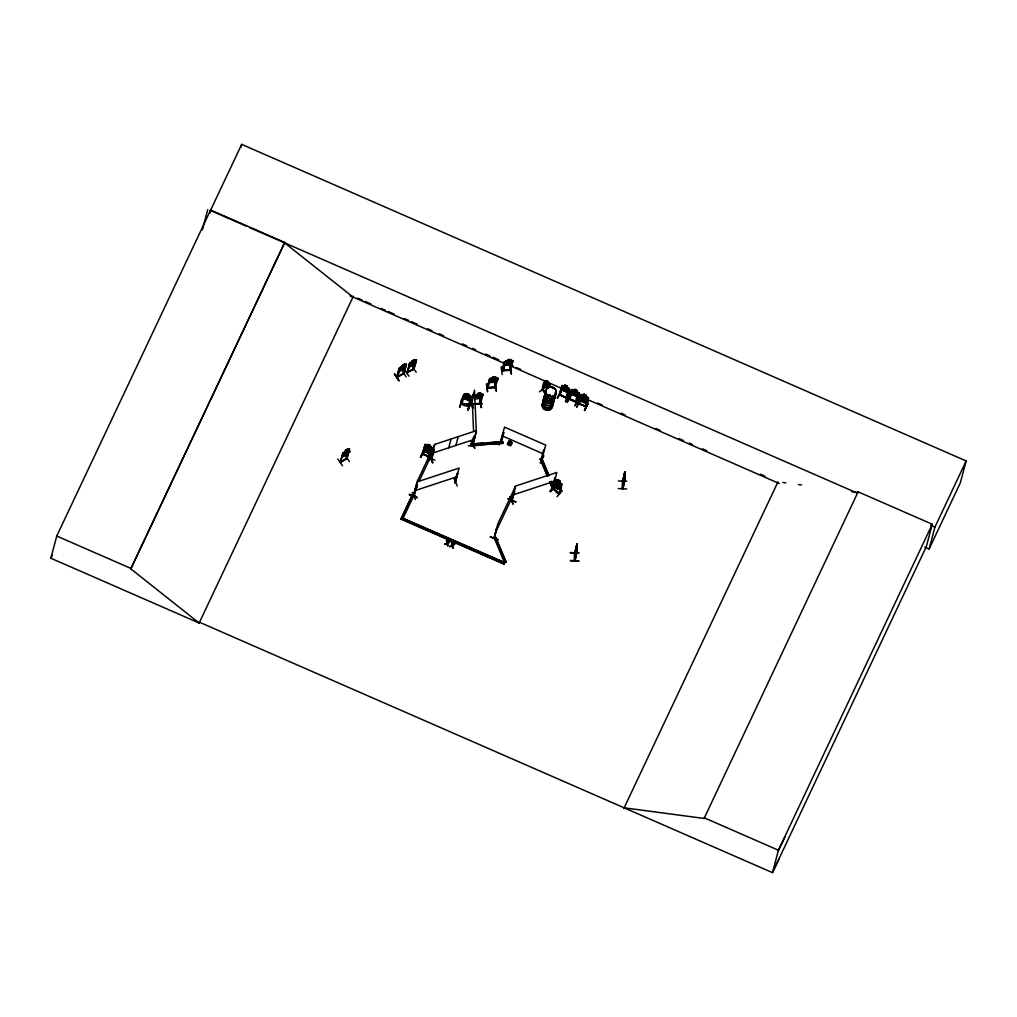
<?xml version="1.0" encoding="UTF-8"?>
<svg xmlns="http://www.w3.org/2000/svg" width="1017" height="1017" viewBox="0 0 1017 1017"><rect width="100%" height="100%" fill="white"/><g stroke="black" fill="none" stroke-linecap="round" stroke-linejoin="round"><path stroke-width="1.5" d="M577.097 545.786L576.347 552.193L576.893 544.998M548.583 395.193L548.938 394.52L549.078 395.499M548.646 394.977L549.066 395.816L550.095 395.41M548.926 394.939L550.146 394.888L549.879 395.766M552.498 388.545L552.74 388.036M552.93 387.909L552.981 388.443M618.361 480.965L626.815 481.219M622.735 488.618L622.506 480.85M622.658 488.796L622.709 481.27L624.832 471.863L625.01 475.549M622.798 480.876C620.573 506.555 628.875 460.04 622.251 488.885M623.688 482.605L623.764 476.617L623.701 482.503M624.26 476.515L624.235 478.893L624.769 476.884M624.641 476.655L624.565 477.456C622.785 491.681 626.536 458.781 624.947 480.088M625.023 472.295L624.006 479.757M624.934 474.125L624.26 476.833M578.838 560.888L570.473 560.431M618.311 488.567L626.714 488.999M576.995 548.29L576.359 551.939L576.359 547.006M625.112 475.193L624.947 478.219M347.089 458.184L340.339 462.315L340.708 461.616M346.454 458.591L346.937 457.917M346.962 458.54L340.415 462.252M470.757 404.232C476.159 378.871 470.579 411.745 470.54 403.838M470.833 404.855L470.833 403.838M470.833 404.995L470.896 403.876M472.155 445.09L472.613 445.764L476.325 431.589L474.507 390.121L470.426 404.931M431.361 458.375L430.598 459.252L434.831 444.353L476.426 430.661L472.6 445.624M468.24 445.802L476.668 445.611M624.031 477.38L624.273 475.244M414.758 495.546L413.805 496.156L417.542 481.753L459.125 468.062L454.777 482.668L455.527 481.829M432.047 458.197L430.928 458.553M455.552 482.452L457.701 473.401L454.688 482.694L457.002 473.63M472.028 445.332L475.117 436.255L474.303 436.229C471.024 439.535 473.808 446.501 471.99 444.645M553.299 486.8L552.32 486.838L555.435 477.787L552.625 487.118M402.007 366.412L400.202 369.425L403.317 368.472L405.249 364.963L404.181 365.23L404.512 363.997L399.452 367.989L396.872 377.523L396.884 376.824M397.596 376.9C394.812 378.248 406.825 372.642 403.063 373.798M403.851 373.722L406.368 364.251M403.94 373.404L396.668 377.256L399.084 368.434L399.884 368.319L397.52 377.218M414.021 368.929L406.775 372.718L413.932 369.26L413.093 369.298L415.356 360.425L414.275 360.692L414.605 359.459L412.33 360.793M406.927 372.362L413.957 368.548M407.639 372.603L409.826 363.552L407.092 372.908M413.245 368.942L413.894 368.586M574.478 552.778C573.334 576.893 578.635 542.061 576.995 545.913M574.936 553.337L577.109 544.248L574.808 553.655M574.847 560.647L577.109 551.15M545.671 393.134C539.747 391.507 543.37 381.311 545.722 380.638L547.019 382.023L547.248 380.841L549.104 382.799L548.964 387.261L546.091 385.316L545.392 383.473L545.926 381.451L546.968 381.922M544.743 384.261L542.976 390.286L542.709 389.193M576.219 546.523L575.851 554.278M623.777 476.642L624.832 471.863M470.502 403.991L470.947 404.613M553.045 488.516C562.757 500.402 558.422 488.808 561.219 484.6M553.769 489.024L553.286 488.262L559.058 492.902M558.88 493.423C560.189 494.478 560.583 489.33 561.981 484.423M509.631 444.899L510.483 441.353L508.475 442.713L508.386 444.086L509.631 444.899L511.208 443.654L510.483 441.353L511.055 442.954M413.22 495.915L414.644 495.292L414.084 495.864M413.665 495.775L414.008 495.037M434.119 449.45C434.284 451.345 430.7 459.595 431.844 458.591L434.119 449.45L432.975 450.404L430.598 459.252L431.755 457.866M431.297 458.438L430.661 459.023M511.793 501.317L515.454 486.482L497.822 523.857L494.033 538.044L494.72 537.218M511.335 501.241L511.818 500.211L511.373 501.317M511.424 500.923L512.072 500.428M511.971 500.809L514.551 491.249M574.796 560.621L574.936 552.79M199.268 623.078L50.85 558.219L56.749 536.035L210.595 210.049L284.76 242.453L130.799 568.846L199.167 623.027L199.535 622.264L772.462 872.637L779.264 858.501M202.345 229.918L207.748 209.591M209.718 213.367L210.595 210.049M240.902 147.3L241.677 144.363L966.15 460.955L960.302 482.91L929.118 549.002L924.745 547.095M130.799 568.846L284.76 242.453M337.758 459.036L342.551 465.773M343.072 453.175L340.047 462.379L346.848 458.235L349.187 449.45L346.581 458.514M340.377 462.557L342.907 453.073M340.822 461.642L340.975 462.214M345.551 450.251L343.555 454.472L347.916 451.815M345.933 450.277L347.28 449.45M347.369 450.048L347.789 448.955L345.538 450.34M347.738 448.891L347.42 450.124L348.45 449.794L346.492 458.832M349.416 461.578L344.687 454.955M394.558 373.811L398.982 380.752L394.469 373.976M397.494 377.18L399.338 369.552M402.223 365.332L401.893 366.349M404.512 363.997L404.181 365.23L405.77 364.34L400.342 367.277M402.986 373.836L403.863 373.086M403.317 374.027L404.613 367.938M403.215 374.027L406.037 364.671L405.554 365.243M403.66 373.392L406.037 364.671M400.367 367.302L399.16 371.65L404.639 368.688L406.444 364.2L405.681 364.315M406.088 376.9L401.982 369.934M407.003 372.921L409.622 363.425M407.448 372.324L409.826 363.552M411.72 365.612L416.195 372.362M413.245 369.527L416.144 360.132L415.648 360.704M413.805 368.904L416.144 360.132M413.932 369.26L416.601 359.738L414.364 360.615M506.148 561.956L504.559 562.732L494.224 537.993L495.737 537.497L506.148 561.956L504.635 562.465L503.911 564.092L400.965 519.102L412.711 494.122L414.211 494.77L403.19 518.123M401.613 517.742L504.635 562.465L503.911 564.092M409.368 494.72L417.262 497.707L409.342 494.77M420.364 457.218L423.669 450.213L420.784 457.218M412.165 492.368L415.33 499.538M423.199 454.408C427.852 428.856 423.186 460.472 422.589 453.442M427.623 445.37L424.979 444.645L422.347 454.027L429.988 457.37M412.711 494.122L400.965 519.102M413.258 495.991L417.059 481.791L434.691 444.429M415.902 487.245L415.928 486.495L413.83 495.775M416.817 486.863L413.932 496.143L414.567 495.317M427 447.594L427.293 446.514L429.835 447.594M429.53 449.412L430.318 449.768L428.983 447.76L430.916 447.213L428.513 447.289L426.682 445.37L427.941 447.289L425.958 447.76L427.254 449.641L425.233 450.175L427.737 450.111L429.657 452.095L428.31 450.099C432.975 448.955 425.576 450.277 426.072 447.938M427.229 456.875L434.971 460.192M427.076 447.671L425.703 447.493L425.17 449.501L426.212 450.912L430.089 451.599L431.195 447.467L430.026 446.552L430.344 445.395M430.153 446.476L430.445 445.395L427.903 444.289L427.661 445.522L426.301 445.319L425.754 447.34L426.797 448.764L430.661 449.476L429.543 448.675M417.313 497.542L409.571 494.211M431.628 448.281C433.865 446.908 426.759 456.061 429.886 457.37M432.212 453.963L428.564 460.625M430.572 452.425L429.339 457.167L429.594 456.493M430.877 454.192L430.153 457.078M431.183 453.124L432.581 447.963L430.064 446.476M430.979 459.239L433.267 449.768L434.234 449.705M432.594 462.265C422.297 438.213 438.276 476.998 430.572 457.23M448.726 447.798L451.065 439.013M459.849 407.016L462.049 399.567L459.887 406.825M469.015 406.228C457.726 405.707 460.332 400.533 464.731 394.037M461.209 403.177L462.099 403.558M463.066 397.088L463.854 394.126M462.01 403.813L464.349 394.749L463.549 394.749L464.349 394.749M466.485 394.621L466.778 393.541L469.384 394.456L468.977 395.626L470.185 396.439L469.651 398.461L465.672 398.003L464.604 396.681L465.138 394.66L466.536 394.761L466.854 393.604M473.452 403.965L466.409 404.067L472.015 404.054M466.46 403.978L471.99 403.736M455.883 445.433L458.209 436.662M461.476 402.948L469.269 405.643L468.227 405.999L470.731 396.948L471.443 397.189L470.731 396.948M468.265 409.902L470.871 402.618L467.884 409.584M468.99 406.241L461.209 403.253M468.926 406.241L471.608 396.833L470.744 396.16M467.947 409.787L470.896 402.643M473.172 404.359L472.46 403.736L472.257 404.423L473.045 403.698M472.32 403.787L473.096 404.359M474.265 399.973L475.397 395.308M454.027 478.562L457.205 485.884M471.735 400.406L472.765 407.982M477.748 394.482L478.028 393.325L480.761 393.134L480.38 394.342L481.651 394.596L481.117 396.617L476.96 397.749L475.829 396.986L478.104 393.35M454.815 482.401L455.413 481.842M480.482 394.291L480.761 393.134M480.075 399.834L481.537 407.55L480.164 399.643M480.647 403.253C472.943 404.346 492.241 403.253 474.443 404.003M482.083 395.117C483.711 392.448 478.498 405.999 479.884 403.266M480.431 403.94L483.011 394.418L482.198 394.126M483.113 394.482L481.066 398.499M471.265 441.035L474.825 448.395L471.329 441.162M470.642 444.06L502.97 441.543L503.084 443.323L470.846 445.573L470.642 444.06L482.935 443.209M486.635 383.918L487.575 391.85L486.469 384.083M470.846 445.573L470.718 443.781M447.06 543.434L444.721 544.4L447.06 543.434L447.925 545.811L447.315 545.532M447.416 542.875L446.552 540.535L447.416 542.875L449.133 541.667C450.798 542.786 444.493 544.248 449.717 541.921M489.482 379.049L490.27 379.265L489.482 379.049L487.105 388.113L487.944 387.82M474.57 436.229L472.231 445.624M489.075 381.629L489.838 378.756C489.635 383.142 485.821 387.477 487.918 388.074M487.944 388.049L487.995 387.464M487.868 388.138L490.245 378.998M472.943 444.683L472.104 445.281L472.752 444.454M495.317 377.892L495.61 376.811L492.876 377.002L490.677 380.663L491.808 381.439L495.965 380.307L496.499 378.286L495.228 378.019L495.508 376.849M452.069 545.633L449.73 546.599L452.069 545.633L452.946 547.998L452.59 545.379L454.739 544.108L452.463 544.883L454.141 543.853M451.561 542.722L451.891 545.303L449.73 546.599M494.923 383.511L496.385 391.24L494.974 383.333M494.58 386.956C495.203 389.053 495.851 385.214 494.694 387.617M452.946 547.998L452.59 545.379M494.516 387.591C493.97 386.091 498.47 376.875 496.932 378.807M452.323 547.731L452.985 547.82M497.86 378.108L495.279 387.617L487.219 388.125M497.11 381.07C502.423 374.663 487.118 379.824 490.715 378.21M502.182 374.574L501.19 366.819M452.552 545.557L454.739 544.108M509.504 370.035L510.547 369.921L502.169 370.544L510.509 369.654M502.957 370.76L505.296 361.976L504.508 361.76C499.398 373.811 504.025 373.163 504.877 363.171M507.89 359.713L505.703 363.387L506.835 364.15L510.992 363.018L511.526 360.997L510.254 360.73L510.623 359.522L507.89 359.713L510.636 359.611M509.949 366.234L511.398 373.951L510.064 366.196M511.144 364.175C505.487 382.545 515.428 355.391 511.958 361.518M512.67 361.2L510.305 369.946M499.055 444.645L502.156 437.73M500.809 441.225L501.432 441.798L500.847 440.844M501.432 441.798L503.809 432.746L502.995 432.683L503.809 432.746M503.084 443.323L470.909 445.293M508.831 441.187L507.305 444.442L510.776 445.827L512.199 442.802L508.831 441.187L512.123 442.662M494.351 538.158L496.703 528.548L494.148 538.273L495.737 537.497M508.004 498.927L515.924 501.851M497.999 539.836L490.118 536.823L498.076 539.595M509.898 496.766L513.102 503.911M539.404 391.863L545.582 387.032M512.352 497.135L511.538 500.555L512.212 500.033M511.437 501.089L514.043 491.821L514.017 492.571M514.666 491.503L511.589 500.644M542.887 390.248L545.023 380.79L542.773 389.6L545.938 392.74M550.566 386.218L548.748 383.854L549.104 382.799M547.413 476.287L540.243 458.985L541.756 458.489L549.002 475.511M543.587 450.137L544.286 450.442L543.587 450.137L541.184 459.264L541.794 459.481L545.709 445.103L504.521 427.102L500.58 441.48M543.714 455.883L540.434 462.735M548.926 475.791L541.756 458.489M560.952 391.176L557.278 398.054L561.015 391.037M561.829 385.875L559.426 395.003L561.943 385.481L564.651 386.269L564.943 385.189L567.397 386.231L566.977 387.388L568.147 388.291L567.613 390.312L566.113 390.63L562.719 388.176L563.253 386.155L564.613 386.346L564.867 385.125M560.367 394.672L559.96 395.244L559.541 394.265M562.528 386.18L560.049 395.219M565.274 385.634L566.8 386.295M568.312 390.337C561.676 410.042 571.287 386.663 568.579 389.117M568.821 394.456L565.541 401.639M561.943 385.481L569.545 388.799L567.143 397.99M570.562 395.41L567.155 402.338M569.05 398.473C569.291 401.855 569.431 388.036 572.418 389.664L574.122 390.375M570.766 392.651L571.567 389.702M569.634 399.439C570.791 398.486 571.414 388.265 571.961 390.592M572.075 390.35L569.584 399.389M574.821 389.803L576.334 390.464M576.525 391.558C578.19 389.981 573.423 388.036 574.16 390.515L572.8 390.325L572.253 392.346L573.296 393.757L577.16 394.482L577.694 392.46L576.525 391.558L579.054 393.045L576.372 402.414L579.08 392.969M576.652 391.481L576.944 390.401M550.451 491.631L555.676 485.554L557.672 486.037L559.223 488.389L558.155 486.126L560.075 485.884L558.956 483.52C563.138 484.995 553.909 477.659 558.066 482.821L556.312 483.011L557.761 485.529L560.036 485.91L558.46 483.418L556.185 483.037L557.265 485.427C551.684 485.325 544.934 499.245 555.574 485.618M551.417 481.194C556.63 488.796 551.29 490.245 549.892 481.689M552.434 487.092L554.735 478.028M576.766 401.842C572.889 403.291 580.313 391.952 578.126 393.287M559.477 493.842L552.956 488.846L555.587 479.439L553.083 488.935M578.33 398.6L575.025 405.605M553.502 489.317C554.799 488.694 555.676 478.003 555.968 480.532M578.342 398.753L574.974 405.783M576.753 406.978L580.071 399.961M554.824 490.334L551.748 482.821L555.257 490.194M556.007 487.651L555.905 483.291L557.214 483.266L560.087 486.52L559.541 488.541L558.371 488.058L558.091 489.304L555.93 487.626L556.21 486.546M579.143 404.194L578.482 403.927L580.999 394.405L588.563 397.8L586.084 407.156L585.233 406.825L586.161 406.457L578.457 403.507M579.652 399.668L581.076 394.456M558.447 480.266L559.744 481.27M579.309 403.838L578.648 403.253L578.482 403.927M581.47 395.346C580.872 393.045 580.618 402.986 579.22 404.156L579.27 403.495M583.631 395.13L583.923 394.049L586.453 395.155L586.034 396.312L587.203 397.215L586.11 401.359L584.597 401.677L581.19 399.261L582.309 395.079L583.669 395.27L584 394.113M557.024 496.728L562.299 490.677M583.745 399.465L581.966 397.52L583.275 399.401L581.266 399.986L583.758 399.872L585.665 401.855L584.33 399.859L586.275 399.35L583.898 399.401M587.648 398.041C589.415 396.655 584.508 405.516 585.322 406.851M588.22 403.698L584.533 410.36M587.229 402.808L585.983 403.52L587.229 402.808C591.996 398.016 578.203 396.961 581.279 396.617M587.89 403.393L584.559 410.372M570.435 552.676L578.864 552.93L570.461 552.549M576.893 546.269L576.359 550.667L576.893 548.646M577.224 546.968L576.893 543.625L574.541 553.579M578.864 552.892L570.423 552.778M622.404 481.55L624.921 471.863M622.696 482.058L625.188 472.943M624.959 479.388L622.646 488.198M704.095 818.456L704.273 817.808L778.425 850.225L772.462 872.637L926.309 546.65L932.271 524.238L858.119 491.834L704.095 818.456L624.146 807.816M858.119 491.834L857.941 492.47L851.674 491.643M929.118 549.002L934.954 527.048L966.15 460.955M512.123 500.428L511.754 501.292M454.663 482.414L455.336 482.109M471.888 445.039L472.867 444.709M511.437 500.3L512.187 499.665M512.403 500.008L511.513 500.275L512.301 499.716M508.233 443.387L510.165 441.238L508.475 442.713M459.786 406.953L462.532 399.554M468.506 405.389L468.316 406.012M467.833 409.762L470.528 402.312M471.608 396.833L464.705 393.986M470.757 396.21L469.002 395.537M469.625 400.584L463.523 398.346L463.002 396.986L463.561 398.41L469.625 400.584L470.833 399.745M542.493 389.358L545.887 392.969M508.907 444.645L510.038 441.416M472.524 404.169L473.223 403.774M487.067 387.833L495.482 387.261M509.708 370.328L509.746 369.629M424.356 446.908L431.983 450.15M425.271 446.857L427.038 447.747M431.157 449.463L429.416 448.751M430.026 453.824L424.051 451.281L430.026 453.824L431.221 453.048M579.563 399.63L580.135 401.029M580.097 400.965L586.072 403.507M582.983 397.431L581.724 397.24M585.817 397.431L583.262 396.35L583.059 397.507L585.411 398.689M587.178 399.211L587.966 399.973M413.245 495.8L413.677 494.961M499.004 444.823L502.309 437.615M501.559 441.2L501.241 441.81L500.949 440.908M496.703 528.548L496.41 529.183L496.97 528.662M494.071 537.968L494.326 537.345M494.415 538.031L494.745 537.052M541.972 458.832L541.146 458.858L542.112 458.934M540.345 462.888L543.663 455.692M241.677 144.363L210.481 210.468L246.839 226.346M50.85 558.219L52.21 555.346M199.167 623.027L353.369 296.278M424.979 444.645L425.894 444.607M424.178 447.62L424.674 449.031L430.661 451.561L431.805 450.862L430.661 451.561M420.695 457.345L423.428 451.612M420.746 457.408L424.051 450.404M432.581 447.963L425.881 444.747M428.475 460.79L431.844 453.607L428.551 460.79M414.72 490.575L417.326 485.045M419.284 480.888L432.352 453.213M561.13 388.456L561.702 389.854L567.613 392.397L561.664 389.791M557.71 398.244L561.066 391.049M495.482 532.628L513.127 495.266M567.397 386.231L564.905 385.265M569.507 388.875L567.016 387.312M566.304 397.965L567.219 397.672M565.427 401.613L568.795 394.431M570.677 392.626L571.249 394.037M572.355 389.689L578.965 393.02M567.257 402.414L570.461 395.333M576.575 402.122L569.126 398.499L569.787 399.084M578.279 395.944L577.071 396.579L571.173 394.037L577.16 396.566L578.317 395.867M576.092 401.499L575.851 402.135M580.186 397.38L580.758 398.791M576.766 407.169L580.122 399.973M580.72 398.715L586.631 401.397M587.788 400.698L586.58 401.334M584.483 410.537L587.864 403.355M623.79 808.591L777.992 481.842M778.425 850.225L932.271 524.238M778.259 850.86L785.048 836.724M508.042 498.826L515.797 502.131M509.047 442.268L510.28 441.225M508.386 444.086L510.254 441.658M548.633 394.812L548.913 395.295M396.757 376.938L403.05 373.608M346.034 452.018L348.081 449.87L346.327 451.98L347.483 452.362L345.818 452.489L343.581 454.726L345.399 452.552L344.28 452.234L346.085 452.006M347.725 453.417C358.251 445.255 331.784 463.968 347.827 453.493M412.762 362.586L411.084 362.599L412.216 363.044L410.347 365.154L412.648 363.005L414.377 362.967L413.182 362.522L415 360.514L412.915 362.522M404.639 368.688L405.719 367.175M414.644 364.061L415.826 362.637M408.859 366.298L409.33 367.048L414.745 364.15L415.775 362.56M480.482 403.876L474.469 404.27M409.05 376.201L404.219 369.68M554.151 484.499L560.698 489.444L560.964 485.007M561.409 486.609C561.282 484.105 557.291 479.999 555.002 481.651M554.761 482.401L555.206 484.003M557.85 480.723L558.13 479.643L557.85 480.888L556.68 480.405L556.146 482.427L559.007 485.694L560.316 485.656L560.85 483.647L559.871 482.452L560.291 481.321L558.079 479.719L560.151 481.372M560.202 487.918L555.142 483.99L560.202 487.918L561.282 487.359L560.164 487.855M414.809 362.433L413.423 363.933L410.309 364.887L412.393 360.793L409.559 363.45M342.894 453.175L348.907 449.082M347.077 458.502L349.657 449.044L348.869 449.133M478.626 395.715L476.706 394.825L478.092 395.944L475.969 397.355L478.613 396.134L480.698 397.024L479.223 395.867L481.295 394.545L478.778 395.664M409.673 363.501L415.877 359.802M512.212 363.781L510.941 364.9L504.635 365.243C499.411 359.802 516.115 360.221 510.356 360.692M495.965 382.214L497.186 380.981L495.965 382.214L489.533 382.57L488.986 381.642M472.689 408.122L471.761 400.228L472.727 408.16M545.023 380.79L545.315 381.502M545.633 380.638L550.019 385.151M544.171 383.295L544.515 384.985M429.327 456.786L422.576 453.811M559.617 394.621L566.85 398.206M584.33 397.189L582.69 395.117L583.949 397.05M565.465 388.1L567.867 388.049L565.935 388.583L567.308 390.566L565.363 388.596L562.897 388.685L564.893 388.125L563.634 386.193L565.287 388.074M347.7 449.044L345.195 451.345M343.238 453.404L342.449 453.557M567.524 392.409L568.77 391.698L567.575 392.473M444.721 544.4L446.883 543.116L446.552 540.535M553.235 486.571L552.549 487.079M399.884 368.319L399.084 368.434M409.978 363.781L409.177 363.895M461.362 403.279L468.99 405.961M509.797 496.779L513.077 504.089M554.926 481.588L556.057 481.105L561.028 485.02M548.951 395.181L549.447 395.6M547.769 402.376L547.121 402.236M475.918 394.647L474.914 395.066L483.024 394.507M500.758 441.187L501.406 441.518M501.317 441.785L500.656 441.467M541.286 458.909L541.896 459.201M559.579 394.329L566.939 398.206L559.452 394.965M423.174 454.065L429.606 456.468M576.601 402.122L568.935 398.753M576.448 402.389L568.986 399.134M416.233 487.346L416.932 487.118M457.116 473.884L457.815 473.655M554.85 478.282L555.549 478.041M553.07 486.202L553.184 486.253M432.505 453.137L474.087 439.446M415.203 490.537L456.786 476.846M540.167 459.264L541.68 458.756M554.519 481.232L512.937 494.936L515.276 486.151L556.858 472.46L553.07 486.558M552.307 487.372L553.833 486.863M586.669 399.236L585.169 399.554L581.775 397.1M507.623 360.882L505.754 361.01M505.296 361.976L504.508 361.76M510.992 364.925L504.559 365.294L504 364.277M511.398 373.938L509.987 366.044M488.046 387.541L494.542 387.096M475.422 395.588L474.634 395.371M474.507 403.774L479.693 403.406M487.537 442.878L498.292 442.128M576.016 401.435L569.825 399.16M473.121 396.16L472.803 395.448M576.995 549.981L576.995 544.044M577.109 551.862L576.817 551.138M570.435 560.914L578.826 561.257M625.035 473.185L624.896 474.138M481.155 407.55L480.126 399.643M502.233 370.836L510.458 370.239L512.975 360.793L512.059 360.526M782.696 482.465L785.836 482.884M798.37 484.55L801.51 484.969M555.524 479.503L562.058 484.461L561.308 483.558M509.797 442.141L510.534 442.395M544.998 380.472L545.646 380.701M464.68 394.075L466.561 394.685M463.46 395.206L471.303 397.939M582.995 397.787L585.372 398.791M429.352 449.044L426.975 448.027L429.39 448.929M249.75 227.617L857.585 493.245M930.657 525.179L934.954 527.048M574.44 389.435L576.804 390.477M561.715 386.117L562.414 386.422M584.432 397.113L586.936 396.973L584.991 397.507L586.364 399.49L585.614 399.223M357.73 298.184L362.09 300.091M365.001 301.363L370.824 303.905M380.994 308.354L385.367 310.261M388.265 311.533L394.087 314.075M404.27 318.524L408.631 320.431M411.542 321.703L417.351 324.245M427.534 328.694L431.894 330.601M439.166 333.779L443.526 335.686M462.43 343.937L466.803 345.844M472.613 348.386L475.524 349.657M485.706 354.107L490.067 356.014M492.978 357.285L498.788 359.827M508.97 364.277L513.331 366.184M516.242 367.455L520.602 369.362M597.678 403.037L602.039 404.944M620.942 413.207L625.302 415.114M655.838 428.462L660.198 430.369M679.114 438.632L683.475 440.539M689.284 443.081L692.196 444.353M702.378 448.789L706.739 450.696M760.538 474.214L764.911 476.121M504.305 363.361L350.102 295.782L353.013 297.053L284.646 242.872M507.152 364.404L562.49 388.799M568.223 391.1L571.223 392.613M578.406 395.549L581.406 397.062M587.127 399.363L779.264 483.52M560.227 395.003L566.38 397.685M579.423 403.596L585.398 406.317M502.195 435.886L543.37 453.887M424.763 445.281L425.462 445.586M403.063 518.378L504.559 562.732M401.041 518.835L503.987 563.825M56.749 536.035L130.913 568.439M578.508 403.889L586.199 406.558M585.461 398.435L586.644 399.338M431.106 449.476L431.869 450.2M342.068 455.997L342.526 456.722L342.144 455.947M408.834 366.425L409.266 367.112M394.507 373.862L398.982 380.752M474.214 397.863L474.774 398.931M430.56 457.23L432.645 462.29M551.939 482.884L553.757 487.143M540.243 458.985L547.489 476.02M549.828 481.969L552.244 487.639M495.673 537.764L506.072 562.236M424.292 447.569L424.75 449.031M510.509 441.467L511.208 443.654M510.966 444.327L510.47 441.569L510.394 444.785M447.582 543.192L447.925 545.811M452.184 543.002L452.425 545.061M492.876 377.002L492.584 378.082M481.117 398.435L474.697 398.969M472.168 398.893L473.579 431.157M473.846 437.297L473.986 440.374M554.888 396.16A5.263 4.805 14.9 0 1 548.277 401.118A5.263 4.805 14.9 0 1 545.582 393.363M554.659 394.749A5.339 4.882 14.9 0 1 548.977 401.207A5.339 4.882 14.9 0 1 545.557 393.172M553.922 397.177A5.238 4.793 14.9 0 1 549.027 403.584A5.238 4.793 14.9 0 1 544.311 396.681M544.998 395.626A5.238 4.793 14.9 0 1 545.976 394.787M554.023 396.821A5.238 4.793 14.9 0 1 549.129 403.228A5.238 4.793 14.9 0 1 544.4 396.325M545.099 395.27A5.238 4.793 14.9 0 1 546.065 394.431M555.651 393.592A5.339 4.882 14.9 0 1 548.938 398.626A5.339 4.882 14.9 0 1 546.205 390.744M554.659 394.52A5.263 4.805 14.9 0 1 549.053 400.863A5.263 4.805 14.9 0 1 545.697 392.956M555.193 392.498A5.263 4.805 14.9 0 1 549.6 398.855A5.263 4.805 14.9 0 1 546.231 390.935M555.638 393.325A5.263 4.805 14.9 0 1 549.027 398.283A5.263 4.805 14.9 0 1 546.332 390.528M552.714 401.829A5.263 4.805 14.9 0 1 547.108 408.186A5.263 4.805 14.9 0 1 543.752 400.266M552.828 401.664A5.339 4.882 14.9 0 1 547.133 408.122A5.339 4.882 14.9 0 1 543.714 400.075M552.511 405.097A5.263 4.805 14.9 0 1 545.9 410.054A5.263 4.805 14.9 0 1 543.205 402.3M552.523 404.957A5.238 4.793 14.9 0 1 545.938 409.902A5.238 4.793 14.9 0 1 543.256 402.173M552.816 401.423A5.263 4.805 14.9 0 1 547.222 407.779A5.263 4.805 14.9 0 1 543.853 399.859M345.221 451.764L344.687 453.785L346.784 452.501L347.318 450.48L345.221 451.764M401.906 366.768L401.372 368.79L403.546 367.607L404.08 365.599L401.906 366.768M402.63 365.306L404.029 364.544L402.63 365.306M412.012 362.23L411.478 364.251L413.652 363.069L414.186 361.06L412.012 362.23M412.737 360.768L414.135 360.005L412.737 360.768M427.56 445.878L426.441 450.048L428.818 451.052L429.924 446.908L427.56 445.878M427.737 446.946L429.174 447.963L427.737 446.946M428.322 444.798L429.746 445.827L428.322 444.798M466.434 395.13L465.9 397.138L468.341 398.003L468.875 395.982L466.434 395.13M467.21 394.011L468.684 394.927L467.21 394.011M477.736 394.876L477.202 396.884L479.744 396.706L480.291 394.698L477.736 394.876M478.524 393.579L480.164 393.465L478.524 393.579M492.584 378.553L492.05 380.574L494.593 380.396C494.008 377.332 498.457 377.93 494.071 379.557L495.584 380.663L493.461 379.824L490.817 381.032L492.94 379.621C489.533 376.404 494.529 381.146 495.19 378.299L492.584 378.553M493.372 377.269L495.012 377.154L493.372 377.269M507.597 361.277L507.063 363.285L509.619 363.107L510.153 361.099L507.597 361.277M508.398 359.98L510.038 359.865L508.398 359.98M546.854 382.43L546.32 384.451L548.049 386.282L548.583 384.261L546.854 382.43M547.502 381.502L548.506 383.04L547.502 381.502M564.524 386.714L563.977 388.723L566.342 389.765L566.889 387.744L564.524 386.714M574.058 390.884L573.524 392.893L575.889 393.935L576.423 391.914L574.058 390.884M556.985 484.13L556.452 486.139L558.46 487.702L559.007 485.681L556.985 484.13M557.761 481.244L557.214 483.266L559.236 484.817L559.77 482.808L557.761 481.244M556.566 487.321L557.774 488.681L556.566 487.321M583.58 395.638L582.461 399.808L584.839 400.812L585.945 396.668L583.58 395.638M583.758 396.706L585.182 397.711L583.758 396.706M584.33 394.558L585.754 395.588L584.33 394.558M423.58 449.794L424.051 451.281L423.58 449.794M404.308 367.455L402.554 367.544L400.253 369.692L402.109 367.582C399.007 367.798 408.707 362.713 403.075 367.061L404.308 367.455M510.598 363.387L508.487 362.535L505.83 363.755L507.966 362.344L506.58 361.226L508.564 362.065L511.157 360.908L509.097 362.268L510.598 363.387M576.855 394.736L574.91 392.765L572.431 392.854L574.44 392.295L573.181 390.363L574.999 392.27L577.414 392.219L575.482 392.753L576.855 394.736M548.773 387.477L547.426 384.757L545.544 384.095L547.095 384.095L546.231 381.655L547.527 384.235L549.358 384.922L547.858 384.909L548.773 387.477M544.527 384.922L547.718 388.43L544.527 384.922M550.032 386.104L550.324 386.816A5.263 4.805 14.9 0 1 555.79 393.757A5.263 4.805 14.9 0 1 546.803 394.38A5.263 4.805 14.9 0 1 550.362 386.829L550.032 386.104M546.765 394.583A5.238 4.793 14.9 0 0 555.714 393.96A5.238 4.793 14.9 0 0 550.311 387.057A5.238 4.793 14.9 0 0 546.765 394.583M547.108 405.529A5.339 4.882 14.9 0 0 553.807 400.495A5.339 4.882 14.9 0 1 547.133 405.414A5.339 4.882 14.9 0 1 544.4 397.533A5.339 4.882 14.9 0 0 547.108 405.529"/></g></svg>
